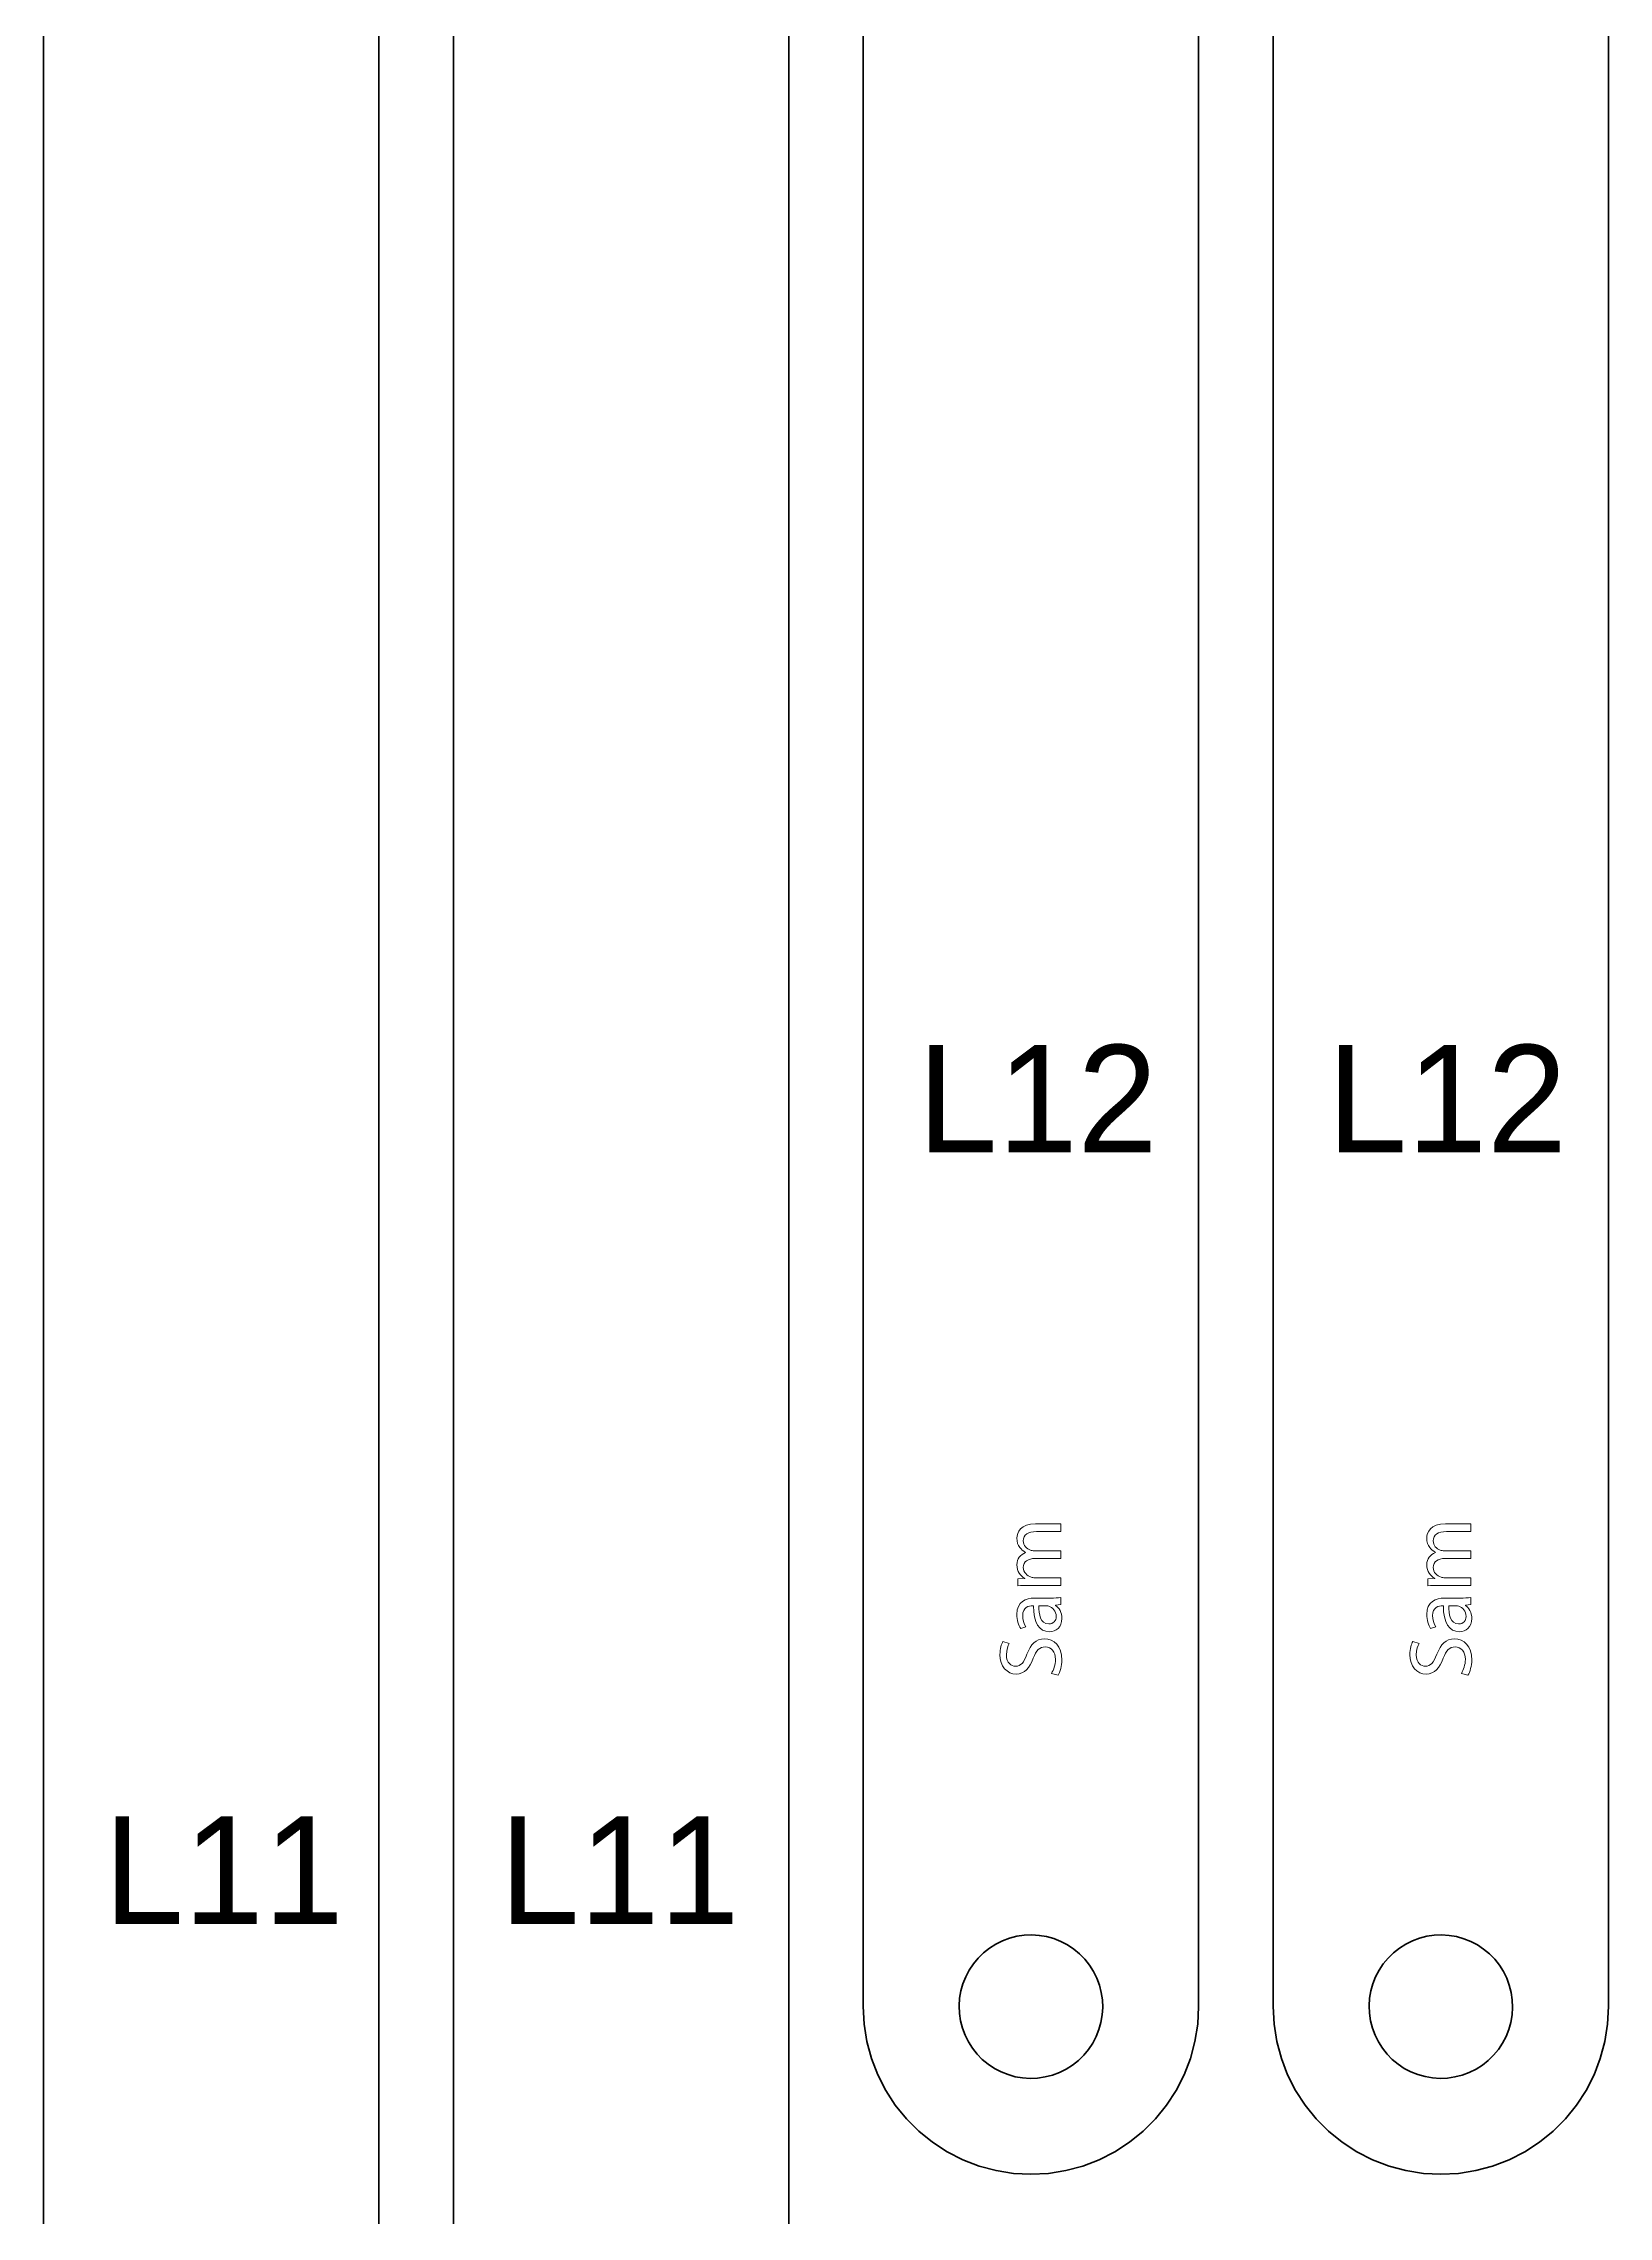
# Model space of a CAD drawing. Header units: millimetres. Extents: x 4 to 295, y -240 to -4.
# Drawn here: x 251 to 294.7, y -182.7 to -122.1 of the extents above; entities that cross this region are included whole.
import ezdxf

# ---------------------------------------------------------------- set-up
doc = ezdxf.new("R2010")
doc.units = ezdxf.units.MM
doc.header["$MEASUREMENT"] = 0
doc.layers.add('Layer 1', color=7, linetype='Continuous', lineweight=0)

# ---------------------------------------------------------------- blocks, each defined once
blk = doc.blocks.new('Block_10')
at = {"layer": 'Layer 1', "color": 240, "lineweight": 0, "true_color": 0xff1c24}
for points, knots in [([(278.546, -165.081), (278.422, -165.081), (278.32, -165.084), (278.221, -165.091), (278.221, -165.091), (278.221, -164.9), (278.221, -164.9), (278.221, -164.9), (278.415, -164.89), (278.415, -164.89), (278.415, -164.89), (278.415, -164.883), (278.415, -164.883), (278.3, -164.816), (278.194, -164.704), (278.194, -164.505), (278.194, -164.341), (278.293, -164.217), (278.434, -164.165), (278.434, -164.165), (278.434, -164.16), (278.434, -164.16), (278.367, -164.123), (278.315, -164.076), (278.278, -164.026), (278.223, -163.954), (278.194, -163.875), (278.194, -163.76), (278.194, -163.602), (278.298, -163.366), (278.715, -163.366), (278.715, -163.366), (279.423, -163.366), (279.423, -163.366), (279.423, -163.366), (279.423, -163.579), (279.423, -163.579), (279.423, -163.579), (278.742, -163.579), (278.742, -163.579), (278.511, -163.579), (278.372, -163.664), (278.372, -163.84), (278.372, -163.964), (278.464, -164.061), (278.571, -164.098), (278.601, -164.108), (278.641, -164.115), (278.68, -164.115), (278.68, -164.115), (279.423, -164.115), (279.423, -164.115), (279.423, -164.115), (279.423, -164.329), (279.423, -164.329), (279.423, -164.329), (278.703, -164.329), (278.703, -164.329), (278.511, -164.329), (278.372, -164.413), (278.372, -164.58), (278.372, -164.716), (278.482, -164.816), (278.591, -164.85), (278.623, -164.863), (278.66, -164.868), (278.698, -164.868), (278.698, -164.868), (279.423, -164.868), (279.423, -164.868), (279.423, -164.868), (279.423, -165.081), (279.423, -165.081), (279.423, -165.081), (278.546, -165.081), (278.546, -165.081)], [0, 0, 0, 0, 1, 1, 1, 2, 2, 2, 3, 3, 3, 4, 4, 4, 5, 5, 5, 6, 6, 6, 7, 7, 7, 8, 8, 8, 9, 9, 9, 10, 10, 10, 11, 11, 11, 12, 12, 12, 13, 13, 13, 14, 14, 14, 15, 15, 15, 16, 16, 16, 17, 17, 17, 18, 18, 18, 19, 19, 19, 20, 20, 20, 21, 21, 21, 22, 22, 22, 23, 23, 23, 24, 24, 24, 25, 25, 25, 25]), ([(279.423, -165.613), (279.423, -165.613), (279.271, -165.631), (279.271, -165.631), (279.271, -165.631), (279.271, -165.638), (279.271, -165.638), (279.366, -165.705), (279.45, -165.834), (279.45, -166.006), (279.45, -166.249), (279.279, -166.373), (279.105, -166.373), (278.814, -166.373), (278.655, -166.115), (278.658, -165.651), (278.658, -165.651), (278.633, -165.651), (278.633, -165.651), (278.534, -165.651), (278.355, -165.678), (278.355, -165.924), (278.355, -166.036), (278.39, -166.152), (278.444, -166.236), (278.444, -166.236), (278.3, -166.286), (278.3, -166.286), (278.236, -166.187), (278.194, -166.043), (278.194, -165.891), (278.194, -165.524), (278.444, -165.435), (278.685, -165.435), (278.685, -165.435), (279.135, -165.435), (279.135, -165.435), (279.239, -165.435), (279.341, -165.43), (279.423, -165.415), (279.423, -165.415), (279.423, -165.613), (279.423, -165.613)], [0, 0, 0, 0, 1, 1, 1, 2, 2, 2, 3, 3, 3, 4, 4, 4, 5, 5, 5, 6, 6, 6, 7, 7, 7, 8, 8, 8, 9, 9, 9, 10, 10, 10, 11, 11, 11, 12, 12, 12, 13, 13, 13, 14, 14, 14, 14]), ([(278.809, -165.646), (278.804, -165.884), (278.847, -166.155), (279.08, -166.155), (279.221, -166.155), (279.289, -166.06), (279.289, -165.949), (279.289, -165.792), (279.189, -165.693), (279.087, -165.658), (279.065, -165.651), (279.04, -165.646), (279.018, -165.646), (279.018, -165.646), (278.809, -165.646), (278.809, -165.646)], [0, 0, 0, 0, 1, 1, 1, 2, 2, 2, 3, 3, 3, 4, 4, 4, 5, 5, 5, 5]), ([(279.159, -167.533), (279.219, -167.437), (279.269, -167.295), (279.269, -167.146), (279.269, -166.925), (279.152, -166.796), (278.983, -166.796), (278.827, -166.796), (278.737, -166.885), (278.65, -167.111), (278.554, -167.384), (278.412, -167.553), (278.176, -167.553), (277.916, -167.553), (277.722, -167.337), (277.722, -167.012), (277.722, -166.841), (277.762, -166.716), (277.804, -166.642), (277.804, -166.642), (277.98, -166.702), (277.98, -166.702), (277.95, -166.756), (277.901, -166.868), (277.901, -167.019), (277.901, -167.248), (278.037, -167.335), (278.151, -167.335), (278.308, -167.335), (278.385, -167.233), (278.474, -167.002), (278.583, -166.719), (278.72, -166.575), (278.966, -166.575), (279.224, -166.575), (279.447, -166.766), (279.447, -167.161), (279.447, -167.322), (279.4, -167.499), (279.341, -167.588), (279.341, -167.588), (279.159, -167.533), (279.159, -167.533)], [0, 0, 0, 0, 1, 1, 1, 2, 2, 2, 3, 3, 3, 4, 4, 4, 5, 5, 5, 6, 6, 6, 7, 7, 7, 8, 8, 8, 9, 9, 9, 10, 10, 10, 11, 11, 11, 12, 12, 12, 13, 13, 13, 14, 14, 14, 14])]:
    blk.add_open_spline(points, degree=3, knots=knots, dxfattribs=at)
blk = doc.blocks.new('Block_11')
at = {"layer": 'Layer 1', "color": 240, "lineweight": 0, "true_color": 0xff1c24}
for points, knots in [([(289.977, -165.081), (289.852, -165.081), (289.751, -165.084), (289.651, -165.091), (289.651, -165.091), (289.651, -164.9), (289.651, -164.9), (289.651, -164.9), (289.845, -164.89), (289.845, -164.89), (289.845, -164.89), (289.845, -164.883), (289.845, -164.883), (289.731, -164.816), (289.624, -164.704), (289.624, -164.505), (289.624, -164.341), (289.723, -164.217), (289.865, -164.165), (289.865, -164.165), (289.865, -164.16), (289.865, -164.16), (289.798, -164.123), (289.746, -164.076), (289.708, -164.026), (289.654, -163.954), (289.624, -163.875), (289.624, -163.76), (289.624, -163.602), (289.728, -163.366), (290.145, -163.366), (290.145, -163.366), (290.853, -163.366), (290.853, -163.366), (290.853, -163.366), (290.853, -163.579), (290.853, -163.579), (290.853, -163.579), (290.173, -163.579), (290.173, -163.579), (289.942, -163.579), (289.803, -163.664), (289.803, -163.84), (289.803, -163.964), (289.895, -164.061), (290.001, -164.098), (290.031, -164.108), (290.071, -164.115), (290.111, -164.115), (290.111, -164.115), (290.853, -164.115), (290.853, -164.115), (290.853, -164.115), (290.853, -164.329), (290.853, -164.329), (290.853, -164.329), (290.133, -164.329), (290.133, -164.329), (289.942, -164.329), (289.803, -164.413), (289.803, -164.58), (289.803, -164.716), (289.912, -164.816), (290.021, -164.85), (290.054, -164.863), (290.091, -164.868), (290.128, -164.868), (290.128, -164.868), (290.853, -164.868), (290.853, -164.868), (290.853, -164.868), (290.853, -165.081), (290.853, -165.081), (290.853, -165.081), (289.977, -165.081), (289.977, -165.081)], [0, 0, 0, 0, 1, 1, 1, 2, 2, 2, 3, 3, 3, 4, 4, 4, 5, 5, 5, 6, 6, 6, 7, 7, 7, 8, 8, 8, 9, 9, 9, 10, 10, 10, 11, 11, 11, 12, 12, 12, 13, 13, 13, 14, 14, 14, 15, 15, 15, 16, 16, 16, 17, 17, 17, 18, 18, 18, 19, 19, 19, 20, 20, 20, 21, 21, 21, 22, 22, 22, 23, 23, 23, 24, 24, 24, 25, 25, 25, 25]), ([(290.853, -165.613), (290.853, -165.613), (290.702, -165.631), (290.702, -165.631), (290.702, -165.631), (290.702, -165.638), (290.702, -165.638), (290.796, -165.705), (290.88, -165.834), (290.88, -166.006), (290.88, -166.249), (290.709, -166.373), (290.535, -166.373), (290.245, -166.373), (290.086, -166.115), (290.088, -165.651), (290.088, -165.651), (290.063, -165.651), (290.063, -165.651), (289.964, -165.651), (289.785, -165.678), (289.785, -165.924), (289.785, -166.036), (289.82, -166.152), (289.875, -166.236), (289.875, -166.236), (289.731, -166.286), (289.731, -166.286), (289.666, -166.187), (289.624, -166.043), (289.624, -165.891), (289.624, -165.524), (289.875, -165.435), (290.116, -165.435), (290.116, -165.435), (290.565, -165.435), (290.565, -165.435), (290.669, -165.435), (290.771, -165.43), (290.853, -165.415), (290.853, -165.415), (290.853, -165.613), (290.853, -165.613)], [0, 0, 0, 0, 1, 1, 1, 2, 2, 2, 3, 3, 3, 4, 4, 4, 5, 5, 5, 6, 6, 6, 7, 7, 7, 8, 8, 8, 9, 9, 9, 10, 10, 10, 11, 11, 11, 12, 12, 12, 13, 13, 13, 14, 14, 14, 14]), ([(290.24, -165.646), (290.235, -165.884), (290.277, -166.155), (290.51, -166.155), (290.652, -166.155), (290.719, -166.06), (290.719, -165.949), (290.719, -165.792), (290.62, -165.693), (290.518, -165.658), (290.496, -165.651), (290.471, -165.646), (290.448, -165.646), (290.448, -165.646), (290.24, -165.646), (290.24, -165.646)], [0, 0, 0, 0, 1, 1, 1, 2, 2, 2, 3, 3, 3, 4, 4, 4, 5, 5, 5, 5]), ([(290.59, -167.533), (290.649, -167.437), (290.699, -167.295), (290.699, -167.146), (290.699, -166.925), (290.582, -166.796), (290.413, -166.796), (290.257, -166.796), (290.168, -166.885), (290.081, -167.111), (289.984, -167.384), (289.843, -167.553), (289.607, -167.553), (289.346, -167.553), (289.152, -167.337), (289.152, -167.012), (289.152, -166.841), (289.192, -166.716), (289.234, -166.642), (289.234, -166.642), (289.41, -166.702), (289.41, -166.702), (289.381, -166.756), (289.331, -166.868), (289.331, -167.019), (289.331, -167.248), (289.467, -167.335), (289.582, -167.335), (289.738, -167.335), (289.815, -167.233), (289.905, -167.002), (290.014, -166.719), (290.15, -166.575), (290.396, -166.575), (290.654, -166.575), (290.878, -166.766), (290.878, -167.161), (290.878, -167.322), (290.831, -167.499), (290.771, -167.588), (290.771, -167.588), (290.59, -167.533), (290.59, -167.533)], [0, 0, 0, 0, 1, 1, 1, 2, 2, 2, 3, 3, 3, 4, 4, 4, 5, 5, 5, 6, 6, 6, 7, 7, 7, 8, 8, 8, 9, 9, 9, 10, 10, 10, 11, 11, 11, 12, 12, 12, 13, 13, 13, 14, 14, 14, 14])]:
    blk.add_open_spline(points, degree=3, knots=knots, dxfattribs=at)

msp = doc.modelspace()

# ---------------------------------------------------------------- linework, layer by layer
at = {"layer": 'Layer 1', "color": 18, "lineweight": 35, "true_color": 0x000000}
for points in [[(251.049, -203.945), (251.049, -9.015)], [(260.401, -9.015), (260.401, -203.945)], [(262.479, -203.945), (262.479, -9.015)], [(271.832, -9.015), (271.832, -203.945)], [(283.262, -9.015), (283.262, -176.827), (283.236, -177.316), (283.16, -177.799), (283.033, -178.272), (282.858, -178.729), (282.635, -179.165), (282.369, -179.575), (282.061, -179.956), (281.715, -180.302), (281.334, -180.61), (280.924, -180.876), (280.488, -181.099), (280.031, -181.274), (279.558, -181.401), (279.075, -181.477), (278.586, -181.503), (278.097, -181.477), (277.614, -181.401), (277.141, -181.274), (276.684, -181.099), (276.248, -180.876), (275.837, -180.61), (275.457, -180.302), (275.111, -179.956), (274.803, -179.575), (274.536, -179.165), (274.314, -178.729), (274.139, -178.272), (274.012, -177.799), (273.935, -177.316), (273.91, -176.827), (273.91, -9.015)], [(294.692, -9.015), (294.692, -176.827), (294.667, -177.316), (294.59, -177.799), (294.463, -178.272), (294.288, -178.729), (294.066, -179.165), (293.799, -179.575), (293.491, -179.956), (293.145, -180.302), (292.765, -180.61), (292.354, -180.876), (291.918, -181.099), (291.461, -181.274), (290.988, -181.401), (290.505, -181.477), (290.016, -181.503), (289.528, -181.477), (289.044, -181.401), (288.571, -181.274), (288.114, -181.099), (287.678, -180.876), (287.268, -180.61), (286.887, -180.302), (286.541, -179.956), (286.233, -179.575), (285.967, -179.165), (285.744, -178.729), (285.569, -178.272), (285.442, -177.799), (285.366, -177.316), (285.34, -176.827), (285.34, -9.015)]]:
    msp.add_lwpolyline(points, dxfattribs=at)
for points in [[(276.623, -177.221), (276.675, -177.424), (276.748, -177.62), (276.841, -177.808), (276.953, -177.985), (277.083, -178.149), (277.23, -178.299), (277.391, -178.433), (277.566, -178.549), (277.751, -178.646), (277.946, -178.723), (278.148, -178.78), (278.354, -178.815), (278.563, -178.828), (278.773, -178.82), (278.98, -178.789), (279.183, -178.737), (279.379, -178.665), (279.567, -178.572), (279.744, -178.459), (279.908, -178.329), (280.058, -178.183), (280.192, -178.022), (280.308, -177.847), (280.405, -177.662), (280.483, -177.467), (280.539, -177.265), (280.574, -177.059), (280.587, -176.849), (280.579, -176.64), (280.548, -176.433), (280.496, -176.23), (280.424, -176.033), (280.331, -175.846), (280.218, -175.669), (280.088, -175.504), (279.942, -175.354), (279.781, -175.221), (279.606, -175.105), (279.421, -175.007), (279.226, -174.93), (279.024, -174.874), (278.818, -174.839), (278.608, -174.825), (278.399, -174.834), (278.192, -174.864), (277.989, -174.916), (277.792, -174.989), (277.605, -175.082), (277.428, -175.194), (277.263, -175.324), (277.114, -175.471), (276.98, -175.632), (276.864, -175.806), (276.767, -175.992), (276.689, -176.187), (276.633, -176.389), (276.598, -176.595), (276.584, -176.804), (276.593, -177.014)], [(288.055, -177.221), (288.107, -177.423), (288.18, -177.62), (288.273, -177.807), (288.385, -177.984), (288.515, -178.148), (288.661, -178.298), (288.822, -178.432), (288.997, -178.548), (289.182, -178.645), (289.377, -178.722), (289.578, -178.778), (289.785, -178.813), (289.994, -178.827), (290.203, -178.818), (290.41, -178.788), (290.613, -178.736), (290.809, -178.663), (290.997, -178.57), (291.174, -178.458), (291.338, -178.328), (291.487, -178.182), (291.621, -178.021), (291.737, -177.846), (291.834, -177.661), (291.911, -177.466), (291.968, -177.265), (292.003, -177.058), (292.016, -176.849), (292.008, -176.64), (291.977, -176.433), (291.925, -176.23), (291.853, -176.034), (291.76, -175.846), (291.648, -175.67), (291.518, -175.505), (291.371, -175.356), (291.21, -175.222), (291.036, -175.106), (290.85, -175.009), (290.656, -174.932), (290.454, -174.875), (290.248, -174.84), (290.039, -174.827), (289.83, -174.835), (289.623, -174.866), (289.42, -174.918), (289.223, -174.991), (289.036, -175.083), (288.859, -175.195), (288.695, -175.325), (288.545, -175.472), (288.412, -175.633), (288.296, -175.807), (288.198, -175.993), (288.121, -176.187), (288.065, -176.389), (288.03, -176.595), (288.016, -176.804), (288.025, -177.013)]]:
    msp.add_lwpolyline(points, close=True, dxfattribs=at)

# ---------------------------------------------------------------- block references
at = {"layer": 'Layer 1'}
for name in ['Block_10', 'Block_11']:
    msp.add_blockref(name, (0, 0), dxfattribs=at)

# ---------------------------------------------------------------- texts
at = {"layer": 'Layer 1', "char_height": 0.2, "attachment_point": 7}
for s, insert in [('\\C240;\\c2366701;\\FMyriad Pro|b0|i0|c1;\\H2.997200;\\W1.000000;L12', (275.427, -153.006)), ('\\C240;\\c2366701;\\FMyriad Pro|b0|i0|c1;\\H2.997200;\\W1.000000;L12', (286.844, -153.006)), ('\\C240;\\c2366701;\\FMyriad Pro|b0|i0|c1;\\H2.997200;\\W1.000000;L11', (252.733, -174.52)), ('\\C240;\\c2366701;\\FMyriad Pro|b0|i0|c1;\\H2.997200;\\W1.000000;L11', (263.769, -174.52))]:
    msp.add_mtext(s, dxfattribs=dict(at, insert=insert))

doc.saveas('drawing.dxf')
